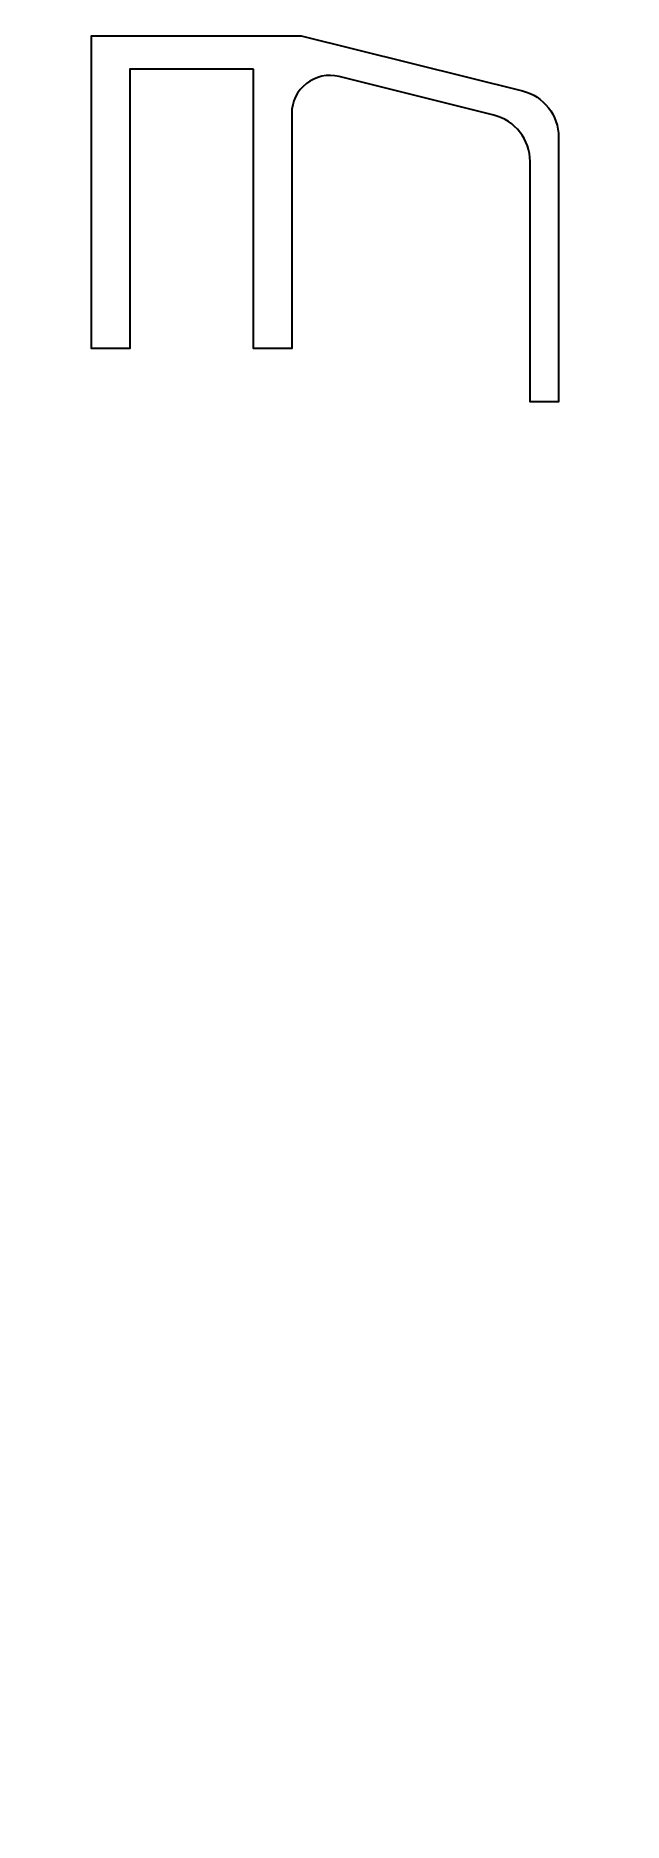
# Model space of a CAD drawing. Extents: x 139.8 to 170.6, y 128.7 to 222.4.
import ezdxf

# ---------------------------------------------------------------- set-up
doc = ezdxf.new("R2010")
doc.units = 0
doc.header["$LTSCALE"] = 15
doc.layers.get('0').update_dxf_attribs({"linetype": 'CONTINUOUS'})
doc.styles.add('ROMANT', font='romant.shx', dxfattribs={"oblique": 15, "height": 2.5})

msp = doc.modelspace()

# ---------------------------------------------------------------- linework, layer by layer
at = {"color": 7}
msp.add_lwpolyline([(151.252, 220.62), (144.752, 220.62), (144.752, 219.62), (144.752, 205.97), (142.752, 205.97), (142.752, 222.37), (153.752, 222.37), (165.356, 219.477, -0.344328), (167.252, 217.051), (167.252, 203.17), (165.752, 203.17), (165.752, 215.776, 0.344328), (163.856, 218.202), (155.735, 220.227, 0.487733), (153.252, 218.286), (153.252, 205.97), (151.252, 205.97), (151.252, 219.62)], format="xyb", close=True, dxfattribs=at)

# ---------------------------------------------------------------- texts
at = {"color": 180, "char_height": 2.5, "style": 'ROMANT'}
for insert, attachment_point in [((139.824, 205.873), 4), ((143.119, 128.655), 6), ((170.643, 128.721), 4)]:
    msp.add_mtext('\\A1;', dxfattribs=dict(at, insert=insert, attachment_point=attachment_point))

doc.saveas('drawing.dxf')
